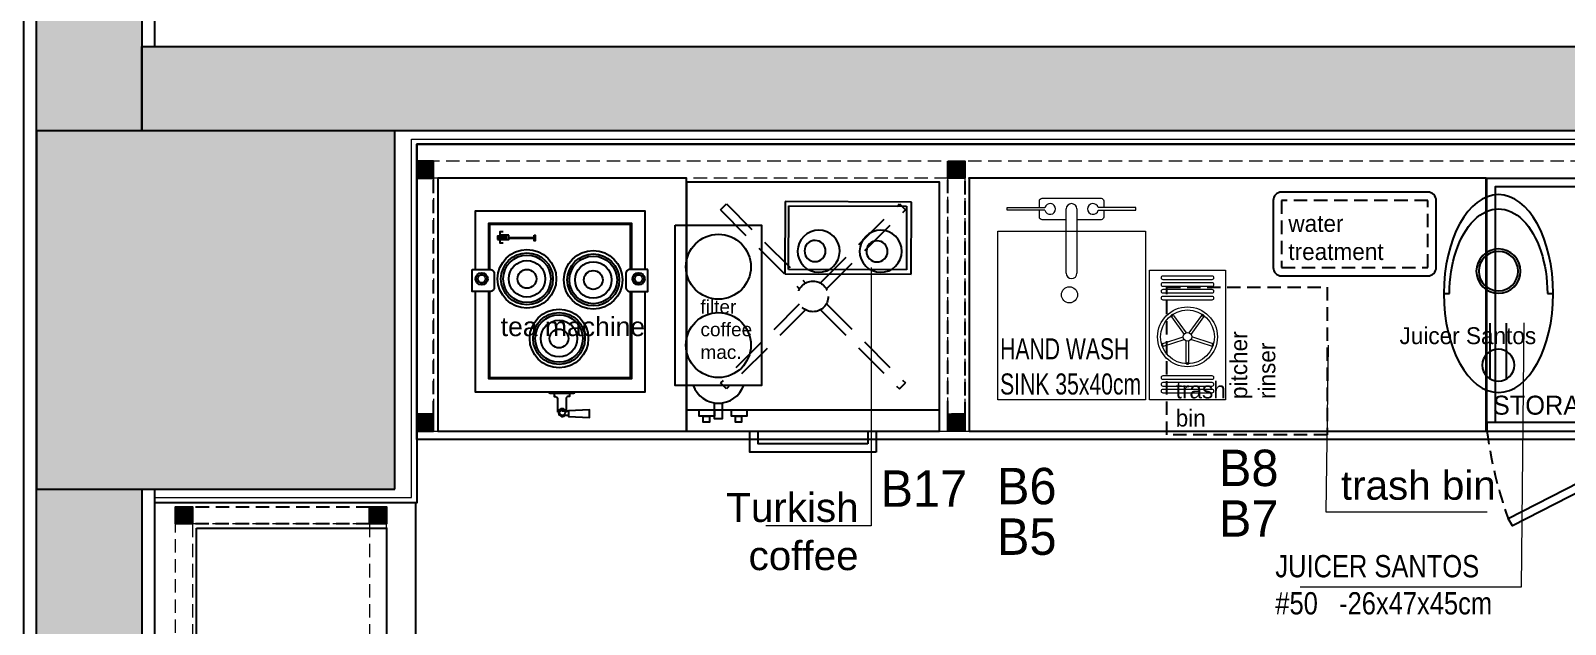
# Model space of a CAD drawing. Header units: millimetres. Extents: x 106699 to 122058, y 158555 to 162844.
# Drawn here: x 112306 to 112670, y 160537.7 to 160678.5 of the extents above; entities that cross this region are included whole.
import ezdxf
from ezdxf.enums import TextEntityAlignment as Align

# ---------------------------------------------------------------- set-up
doc = ezdxf.new("R2010")
doc.units = ezdxf.units.MM
for name, pattern in [('$0$4+1 daire_(K) TİP A - C BLOK$0$4+1 (K) 1$0$3+1 daire1$0$131121 243C_L00F00(plan)$0$HIDDEN2', [4.7625, 3.175, -1.5875]), ('1+1 TİP C$0$1+1 TİP C$0$A BLOK 2+1 TİP A$0$A BLOK 2+1 TİP A$0$A Blok TİP-6 (2+1)$0$HIDDEN', [9.525, 6.35, -3.175]), ('11-021_3000-BLOK_K_ZEMIN_KAT_STR$0$HIDDEN2', [4.7625, 3.175, -1.5875]), ('DASHED', [12.77794, 8.518627, -4.259313])]:
    doc.linetypes.add(name, pattern=pattern)
for name, color, linetype in [('0-HSL-WLL', 253, 'Continuous'), ('300_Z4_STR_F03$0$2-SPS-RCN', 2, 'Continuous'), ('I-Eqpm-Move-N', 2, 'Continuous'), ('I-Powr-Wall-N', 2, 'Continuous'), ('S2000-002 Çizgi', 7, 'Continuous')]:
    doc.layers.add(name, color=color, linetype=linetype)
for name, color, linetype, lineweight in [('300_Z4_STR_F03$0$AUDIT_D_220920114151-103', 251, 'Continuous', 5), ('AIT-KITCHEN EQUIPMENT', 4, 'Continuous', 0), ('no3_alçıpan kesit', 210, 'Continuous', 20), ('no3_yazı tefriş', 152, 'Continuous', 0)]:
    doc.layers.add(name, color=color, linetype=linetype, lineweight=lineweight)
doc.layers.add('area', color=200, linetype='Continuous', plot=False)
doc.styles.add('2.5MM', font='simplex.shx', dxfattribs={"width": 0.75, "height": 2.5})
doc.styles.get("Standard").update_dxf_attribs({"font": 'arial.ttf'})
doc.styles.add('TAKSİM', font='GOTHIC.TTF', dxfattribs={"height": 20})

# ---------------------------------------------------------------- blocks, each defined once
blk = doc.blocks.new('COLUMN')
at = {"layer": '300_Z4_STR_F03$0$AUDIT_D_220920114151-103', "true_color": 0x303030}
h = blk.add_hatch(color=250, dxfattribs=at)
h.dxf.hatch_style = 1
h.paths.add_polyline_path([(104767.62, 177818.4), (104852.62, 177818.4), (104852.62, 177903.41), (104767.62, 177903.41)])
h.paths.add_polyline_path([(104052.62, 177903.41), (104052.62, 177818.41), (103967.62, 177818.41), (103967.62, 177903.41)])
edge = h.paths.add_edge_path()
edge.add_line((104052.62, 177498.41), (104052.62, 177438.41))
h.paths.add_polyline_path([(103967.62, 177498.41), (104052.62, 177498.41), (104052.62, 177438.41), (103967.62, 177438.41)])
h.paths.add_polyline_path([(104852.62, 177438.41), (104767.62, 177438.41), (104767.62, 177498.41), (104852.62, 177498.41)])
h.paths.add_polyline_path([(104852.62, 177018.41), (104767.62, 177018.41), (104767.62, 177103.41), (104852.62, 177103.41)])
h.paths.add_polyline_path([(103967.62, 176233.41), (103967.62, 176318.41), (104052.62, 176318.41), (104052.62, 176233.41)])
h.paths.add_polyline_path([(103967.62, 177103.41), (104052.62, 177103.41), (104052.62, 177018.41), (103967.62, 177018.41)])
at = {"layer": '300_Z4_STR_F03$0$2-SPS-RCN'}
blk.add_lwpolyline([(104767.62, 177818.4), (104852.62, 177818.4), (104852.62, 177903.41), (104767.62, 177903.41)], close=True, dxfattribs=at)
blk = doc.blocks.new('turkkahve-flat-1')
for p, q in [((0, 0), (0, 29.95)), ((0, 29.95), (17.09, 29.95)), ((17.09, 29.95), (17.09, 0)), ((16.08, 29.1), (1, 29.1)), ((1, 29.1), (1, 1.14)), ((16.08, 1.14), (16.08, 29.1)), ((17.09, 0), (0, 0)), ((1, 1.14), (16.08, 1.14))]:
    blk.add_line(p, q)
for centre, major_axis in [((11.73, 21.97), (1.91, 4.62)), ((11.69, 22.83), (0.96, 2.31)), ((11.69, 7.26), (1.91, 4.62)), ((11.73, 8.13), (0.96, 2.31))]:
    blk.add_ellipse(centre, major_axis=major_axis, ratio=1)
blk = doc.blocks.new('*U225')
at = {"layer": 'I-Eqpm-Move-N', "color": 1}
for p, q in [((346.1, 358.2), (359.8, 358.2)), ((592.3, 358.2), (606.1, 358.2))]:
    blk.add_line(p, q, dxfattribs=at)
at = {"layer": 'I-Eqpm-Move-N', "color": 254}
for radius in [52.7, 46.8]:
    blk.add_circle((476.1, 304.9), radius, dxfattribs=at)
at = {"layer": 'I-Eqpm-Move-N', "color": 1}
blk.add_ellipse((476.1, 358.2), major_axis=(0, 235), ratio=0.553191, dxfattribs=at)
blk.add_ellipse((476.1, 358.2), major_axis=(0, 201.1), ratio=0.578275, start_param=1.570796, end_param=4.712389, dxfattribs=at)
at = {"layer": 'I-Powr-Wall-N'}
for p, q in [((456.7, 561.3), (456.7, 428.7)), ((494.8, 561.3), (494.8, 428.7))]:
    blk.add_line(p, q, dxfattribs=at)
blk.add_circle((475.7, 528.3), 38.1, dxfattribs=at)
blk = doc.blocks.new('A$C3DDB3116')
at = {"layer": 'S2000-002 Çizgi'}
blk.add_lwpolyline([(0, 45.94), (20.5, 45.94), (20.5, 7.94), (0, 7.94), (0, 45.94)], dxfattribs=at)
blk.add_lwpolyline([(9.32, 3.72), (11.18, 3.72), (11.18, 0), (9.32, 0)], close=True, dxfattribs=at)
for centre in [(10.25, 36.07), (10.25, 17.5)]:
    blk.add_circle(centre, 7.7, dxfattribs=at)
blk.add_arc((10.25, 10.08), 6.37, 199.6345, 340.3655, dxfattribs=at)
blk = doc.blocks.new('A$Ce0346f66')
blk.add_line((18.48, 5.77), (23.99, 5.77))
for points in [[(0.79, 35.13), (0.79, 49.03), (40.9, 49.03), (40.9, 35.13)], [(3.93, 35.13), (3.93, 46.14), (37.75, 46.14), (37.75, 35.13)], [(4.19, 35.13), (4.19, 45.88), (37.49, 45.88), (37.49, 35.13)], [(7.34, 44.04), (6.55, 44.04), (6.55, 41.42), (7.34, 41.42)], [(40.9, 29.9), (40.9, 6.03), (0.79, 6.03), (0.79, 29.9)], [(37.75, 29.9), (37.75, 9.18), (3.93, 9.18), (3.93, 29.9)], [(37.49, 29.9), (37.49, 9.44), (4.19, 9.44), (4.19, 29.9)], [(21.24, 1.57), (22.81, 1.57), (22.81, 0.52), (21.37, 0.52)]]:
    blk.add_lwpolyline(points)
for points in [[(6.03, 42.21), (6.55, 42.21), (6.55, 43), (6.03, 43)], [(8.65, 43.26), (6.55, 43.26), (6.55, 42.21), (8.65, 42.21)], [(14.68, 42.47), (8.65, 42.47), (8.65, 42.73), (14.68, 42.73)], [(14.68, 43.26), (14.94, 43.26), (14.94, 41.95), (14.68, 41.95)], [(22.81, 1.57), (22.81, 0.26), (27.79, 0), (27.79, 1.84)]]:
    blk.add_lwpolyline(points, close=True)
for points in [[(0, 35.13), (4.24, 35.13, -0.414214), (5.24, 34.13), (5.24, 30.9, -0.414214), (4.24, 29.9), (0, 29.9)], [(41.69, 35.13), (37.44, 35.13, 0.414214), (36.44, 34.13), (36.44, 30.9, 0.414214), (37.44, 29.9), (41.69, 29.9)]]:
    blk.add_lwpolyline(points, format="xyb", close=True)
for points in [[(19.4, 5.77), (19.4, 4.98), (19.79, 4.98, -0.19895), (20.07, 4.87, -0.261139), (20.19, 4.46), (20.19, 1.31)], [(23.07, 5.77), (23.07, 4.98), (22.68, 4.98, 0.19895), (22.4, 4.87, 0.261139), (22.28, 4.46), (22.28, 1.31)]]:
    blk.add_lwpolyline(points, format="xyb")
for centre, radius in [((12.98, 32.9), 6.95), ((12.98, 32.9), 6.16), ((12.98, 32.9), 5.64), ((12.98, 32.9), 4.33), ((28.71, 32.64), 6.95), ((28.71, 32.64), 6.16), ((28.71, 32.64), 5.64), ((28.71, 32.64), 4.33), ((2.23, 32.9), 1.44), ((2.23, 32.9), 0.918), ((12.98, 32.9), 2.23), ((28.71, 32.64), 2.23), ((39.46, 32.9), 1.44), ((39.46, 32.9), 0.918), ((20.58, 18.75), 6.95), ((20.58, 18.75), 6.16), ((20.58, 18.75), 5.64), ((20.58, 18.75), 4.33), ((20.58, 18.75), 2.23), ((21.37, 1.18), 0.655)]:
    blk.add_circle(centre, radius)
for centre, radius, start, end in [((5.37, 42.87), 1.44, 339.7632, 20.2313), ((5.64, 42.87), 1.44, 339.7632, 20.2313), ((5.9, 42.87), 1.44, 339.7632, 20.2313), ((6.16, 42.87), 1.44, 339.7632, 20.2313), ((6.42, 42.87), 1.44, 339.7632, 20.2313), ((6.69, 42.87), 1.44, 339.7632, 20.2313), ((0.66, 32.9), 0.393, 278.8184, 81.1861), ((0.92, 33.95), 0.393, 250.5352, 27.5144), ((2.23, 34.48), 0.393, 188.8152, 351.1848), ((3.28, 33.95), 0.393, 130.8082, 319.1952), ((3.8, 32.9), 0.393, 98.8139, 261.1816), ((37.88, 32.9), 0.393, 278.8184, 81.1861), ((38.41, 33.95), 0.393, 220.8048, 49.1918), ((39.46, 34.48), 0.393, 188.8152, 351.1848), ((40.77, 33.95), 0.393, 152.4856, 289.4648), ((41.03, 32.9), 0.393, 98.8139, 261.1816), ((0.92, 31.85), 0.393, 332.4856, 109.4648), ((2.23, 31.33), 0.393, 8.8152, 171.1848), ((3.28, 31.85), 0.393, 40.8048, 229.1918), ((38.41, 31.85), 0.393, 310.8082, 139.1952), ((39.46, 31.33), 0.393, 8.8152, 171.1848), ((40.77, 31.85), 0.393, 70.5352, 207.5144), ((18.48, 6.16), 0.393, 199.4808, 269.9945), ((23.99, 6.16), 0.393, 270.0055, 340.5192), ((21.37, 1.18), 0.918, 37.1908, 333.2837)]:
    blk.add_arc(centre, radius, start, end)
blk = doc.blocks.new('A$Ca5d0702d')
at = {"color": 254}
for centre, start, end in [((41.43, 19.85, 0), 36, 216), ((48.57, 19.85, 0), 324, 144), ((39.22, 13.06, 0), 108, 288), ((50.78, 13.06, 0), 252, 72), ((45, 8.86, 0), 180, 0)]:
    blk.add_arc(centre, 0.312, start, end, dxfattribs=at)
at = {"layer": 'AIT-KITCHEN EQUIPMENT'}
for p, q in [((16.23, 30.03, 0), (16.23, 45.27, 0)), ((18.77, 45.27, 0), (18.77, 30.03, 0)), ((41.18, 19.67, 0), (44.18, 15.53, 0)), ((41.68, 20.04, 0), (44.69, 15.9, 0)), ((48.32, 20.04, 0), (45.31, 15.9, 0)), ((48.82, 19.67, 0), (45.82, 15.53, 0)), ((39.13, 13.36, 0), (43.99, 14.94, 0)), ((50.87, 13.36, 0), (46.01, 14.94, 0)), ((39.32, 12.76, 0), (44.18, 14.34, 0)), ((44.69, 8.86, 0), (44.69, 13.98, 0)), ((45.31, 8.86, 0), (45.31, 13.98, 0)), ((50.68, 12.76, 0), (45.82, 14.34, 0))]:
    blk.add_line(p, q, dxfattribs=at)
at = {"layer": 'AIT-KITCHEN EQUIPMENT', "elevation": 0}
for points in [[(9.88, 45.59), (9.88, 47.17, -0.414214), (10.51, 47.81), (24.49, 47.81, -0.414214), (25.12, 47.17), (25.12, 45.59)], [(16.23, 42.73), (10.51, 42.73, -0.414214), (9.88, 43.36), (9.88, 44.95)], [(25.12, 44.95), (25.12, 43.36, -0.414214), (24.49, 42.73), (18.77, 42.73)]]:
    blk.add_lwpolyline(points, format="xyb", dxfattribs=at)
for points in [[(11.19, 44.95), (2.26, 44.95), (2.26, 45.59), (11.19, 45.59)], [(23.81, 44.95), (32.74, 44.95), (32.74, 45.59), (23.81, 45.59)]]:
    blk.add_lwpolyline(points, dxfattribs=at)
for points in [[(35, 0), (0, 0), (0, 40), (35, 40)], [(36, 30.75), (54, 30.75), (54, 0), (36, 0)]]:
    blk.add_lwpolyline(points, close=True, dxfattribs=at)
for points in [[(39.13, 28.56), (50.87, 28.56, 0.414214), (51.27, 28.96), (51.27, 28.96, 0.414214), (50.87, 29.36), (39.13, 29.36, 0.414214), (38.73, 28.96), (38.73, 28.96, 0.414214)], [(39.13, 26.95), (50.87, 26.95, 0.414214), (51.27, 27.35), (51.27, 27.35, 0.414214), (50.87, 27.76), (39.13, 27.76, 0.414214), (38.73, 27.35), (38.73, 27.35, 0.414214)], [(39.13, 25.35), (50.87, 25.35, 0.414214), (51.27, 25.75), (51.27, 25.75, 0.414214), (50.87, 26.15), (39.13, 26.15, 0.414214), (38.73, 25.75), (38.73, 25.75, 0.414214)], [(39.13, 23.74), (50.87, 23.74, 0.414214), (51.27, 24.15), (51.27, 24.15, 0.414214), (50.87, 24.55), (39.13, 24.55, 0.414214), (38.73, 24.15), (38.73, 24.15, 0.414214)], [(39.13, 4.89), (50.87, 4.89, 0.414214), (51.27, 5.29), (51.27, 5.29, 0.414214), (50.87, 5.69), (39.13, 5.69, 0.414214), (38.73, 5.29), (38.73, 5.29, 0.414214)], [(39.13, 3.28), (50.87, 3.28, 0.414214), (51.27, 3.68), (51.27, 3.68, 0.414214), (50.87, 4.09), (39.13, 4.09, 0.414214), (38.73, 3.68), (38.73, 3.68, 0.414214)], [(39.13, 1.68), (50.87, 1.68, 0.414214), (51.27, 2.08), (51.27, 2.08, 0.414214), (50.87, 2.48), (39.13, 2.48, 0.414214), (38.73, 2.08), (38.73, 2.08, 0.414214)]]:
    blk.add_lwpolyline(points, format="xyb", close=True, dxfattribs=at)
at = {"layer": 'AIT-KITCHEN EQUIPMENT'}
for centre, radius in [((17, 24.91, 0), 1.91), ((45, 14.94, 0), 7.1), ((45, 14.94, 0), 6.39), ((45, 14.94, 0), 1.01)]:
    blk.add_circle(centre, radius, dxfattribs=at)
for centre, start, end in [((12.42, 45.27, 0), 194.4775, 165.5225), ((17.5, 45.27, 0), 0, 180), ((22.58, 45.27, 0), 14.4775, 345.5225), ((17.5, 30.03, 0), 180, 0)]:
    blk.add_arc(centre, 1.27, start, end, dxfattribs=at)
at = {"layer": 'AIT-KITCHEN EQUIPMENT', "insert": (0.55, 14.6, 0), "char_height": 5, "attachment_point": 1, "style": '2.5MM'}
blk.add_mtext_dynamic_manual_height_columns('{\\fManrope Light|b0|i0|c0|p2;HAND WASH\\PSINK 35x40\\fManrope Light|b0|i0|c162|p2;cm}', width=988.5136, gutter_width=12.5, heights=[0], dxfattribs=at)
at = {"layer": 'AIT-KITCHEN EQUIPMENT', "insert": (55.16, 0.2), "char_height": 4, "width": 9.2941, "attachment_point": 1, "rotation": 90}
blk.add_mtext('{\\fManrope Light|b0|i0|c162|p2;pitcher^Jrinser}', dxfattribs=at)
blk = doc.blocks.new('A$Cd388aafc')
at = {"color": 163, "true_color": 0x407dbf}
for points in [[(24.06, 24.5), (24.06, 82.5), (74, 82.5), (74, 24.5)], [(26.06, 24.5), (26.06, 80.5), (72, 80.5), (72, 24.5)], [(24.06, 22.5), (74, 22.5), (74, 24.5), (24.06, 24.5), (24.06, 22.5)], [(74, 22.5), (30.09, 0), (29.09, 1.73), (73, 24.23), (74, 22.5)]]:
    blk.add_lwpolyline(points, dxfattribs=at)
at = {"color": 163, "linetype": '1+1 TİP C$0$1+1 TİP C$0$A BLOK 2+1 TİP A$0$A BLOK 2+1 TİP A$0$A Blok TİP-6 (2+1)$0$HIDDEN', "ltscale": 0.5, "true_color": 0x407dbf}
blk.add_arc((122.63, 35.38), 99.41, 187.4421, 199.7817, dxfattribs=at)
at = {"color": 163, "true_color": 0x407dbf, "insert": (0, 30.88, 0), "char_height": 4.5, "width": 80.2718, "attachment_point": 1}
blk.add_mtext('\\A1;\\pi25.45733;{\\fManrope Light|b0|i0|c0|p2;STORAGE}', dxfattribs=at)
blk = doc.blocks.new('A$C521B02A0')
at = {"layer": 'S2000-002 Çizgi'}
blk.add_line((6.65, 10), (10.64, 10), dxfattribs=at)
for points in [[(0, 64), (0, 10), (60, 10), (60, 64)], [(0, 64), (0, 5), (60, 5), (60, 64)], [(3, 10), (6.65, 10), (6.65, 8.54), (3, 8.54)], [(3.97, 8.54), (5.43, 8.54), (5.43, 7.08), (3.97, 7.08)], [(10.64, 10), (14.29, 10), (14.29, 8.54), (10.64, 8.54)], [(11.61, 8.54), (13.07, 8.54), (13.07, 7.08), (11.61, 7.08)], [(45, 0), (15, 0), (15, 5), (45, 5)], [(43, 2), (17, 2), (17, 5), (43, 5)]]:
    blk.add_lwpolyline(points, close=True, dxfattribs=at)
at = {"layer": 'S2000-002 Çizgi', "linetype": 'DASHED'}
for points in [[(8.08, 57.42), (9.49, 58.84)], [(9.49, 58.84), (28.24, 40.09)], [(31.86, 40.19), (50.51, 58.84)], [(50.51, 58.84), (51.92, 57.42)], [(8.08, 57.42), (26.83, 38.67)], [(33.27, 38.77), (51.92, 57.42)], [(26.73, 35.06), (8.08, 16.41)], [(28.14, 33.64), (9.49, 15)], [(31.76, 33.74), (50.51, 15)], [(33.17, 35.16), (51.92, 16.41)], [(9.49, 15), (8.08, 16.41)], [(50.51, 15), (51.92, 16.41)]]:
    blk.add_lwpolyline(points, dxfattribs=at)
blk.add_circle((30, 36.92), 3.63, dxfattribs=at)

msp = doc.modelspace()

# ---------------------------------------------------------------- hatches: boundary and pattern name
h = msp.add_hatch(color=4)
h.dxf.hatch_style = 1
h.paths.add_polyline_path([(112401.57, 160643.58), (112397.57, 160643.58), (112397.57, 160647.58), (112401.57, 160647.58)])
h = msp.add_hatch(color=4)
h.dxf.hatch_style = 1
h.paths.add_polyline_path([(112523.58, 160643.58), (112527.58, 160643.58), (112527.58, 160647.58), (112523.58, 160647.58)])
h = msp.add_hatch(color=4)
h.dxf.hatch_style = 1
h.paths.add_polyline_path([(112401.57, 160583.58), (112397.57, 160583.58), (112397.57, 160587.58), (112401.57, 160587.58)])
h = msp.add_hatch(color=4)
h.dxf.hatch_style = 1
h.paths.add_polyline_path([(112523.58, 160583.58), (112527.58, 160583.58), (112527.58, 160587.58), (112523.58, 160587.58)])
h = msp.add_hatch(color=4)
h.dxf.hatch_style = 1
h.paths.add_polyline_path([(112344.37, 160561.58), (112344.37, 160565.58), (112340.37, 160565.58), (112340.37, 160561.58)])
h = msp.add_hatch(color=4)
h.dxf.hatch_style = 1
h.paths.add_polyline_path([(112390.37, 160561.58), (112390.37, 160565.58), (112386.37, 160565.58), (112386.37, 160561.58)])
at = {"layer": '0-HSL-WLL', "true_color": 0x7a7a7a}
h = msp.add_hatch(color=8, dxfattribs=at)
h.dxf.hatch_style = 1
h.paths.add_polyline_path([(112332.37, 160910.9), (112307.37, 160910.9), (112307.37, 160654.78), (112332.36, 160654.78), (112332.36, 160674.78), (112332.36, 160674.78), (112332.36, 160654.78), (113585.75, 160654.78), (113585.75, 160127.9), (113949.1, 160127.9), (113949.1, 160147.9), (113605.75, 160147.9), (113605.75, 160674.78), (112332.36, 160674.78), (112332.36, 160654.82), (112332.36, 160654.78), (112332.36, 160674.78)])
h.paths.add_polyline_path([(112332.37, 160569.78), (112307.37, 160569.78), (112307.37, 160351.53), (112307.37, 160281.65), (112332.37, 160281.65)], flags=17)
h.paths.add_polyline_path([(113892.37, 159769.78), (113892.37, 159789.78), (113192.37, 159789.78), (113192.37, 159769.78)])
h.paths.add_polyline_path([(112772.37, 159789.78), (112772.37, 159769.78), (113107.37, 159769.78), (113107.37, 159789.78)])
h.paths.add_polyline_path([(112712.37, 159769.78), (112712.37, 159789.78), (112392.37, 159789.78), (112392.37, 159769.78)])

# ---------------------------------------------------------------- linework, layer by layer
at = {"color": 4, "linetype": '$0$4+1 daire_(K) TİP A - C BLOK$0$4+1 (K) 1$0$3+1 daire1$0$131121 243C_L00F00(plan)$0$HIDDEN2'}
for points in [[(112401.57, 160647.58), (112397.57, 160647.58), (112397.57, 160587.58), (112401.57, 160587.58)], [(112523.58, 160647.58), (112527.58, 160647.58), (112527.58, 160587.58), (112523.58, 160587.58)], [(112340.37, 160561.58), (112340.37, 160565.58), (112386.37, 160565.58), (112386.37, 160561.58)]]:
    msp.add_lwpolyline(points, close=True, dxfattribs=at)
at = {"color": 4}
for points in [[(112401.57, 160647.58), (112397.57, 160647.58), (112397.57, 160643.58), (112401.57, 160643.58)], [(112523.58, 160647.58), (112527.58, 160647.58), (112527.58, 160643.58), (112523.58, 160643.58)], [(112401.57, 160587.58), (112397.57, 160587.58), (112397.57, 160583.58), (112401.57, 160583.58)], [(112523.58, 160587.58), (112527.58, 160587.58), (112527.58, 160583.58), (112523.58, 160583.58)], [(112340.37, 160561.58), (112340.37, 160565.58), (112344.37, 160565.58), (112344.37, 160561.58)], [(112386.37, 160561.58), (112386.37, 160565.58), (112390.37, 160565.58), (112390.37, 160561.58)]]:
    msp.add_lwpolyline(points, close=True, dxfattribs=at)
at = {"color": 163, "true_color": 0x407dbf, "elevation": 0}
msp.add_lwpolyline([(112602.73, 160620.38), (112637.39, 160620.38, 0.414214), (112639.39, 160622.38), (112639.39, 160638.23, 0.414214), (112637.39, 160640.23), (112602.73, 160640.23, 0.414214), (112600.73, 160638.23), (112600.73, 160622.38, 0.414214)], format="xyb", close=True, dxfattribs=at)
at = {"color": 163, "linetype": '$0$4+1 daire_(K) TİP A - C BLOK$0$4+1 (K) 1$0$3+1 daire1$0$131121 243C_L00F00(plan)$0$HIDDEN2', "true_color": 0x407dbf, "elevation": 0}
for points in [[(112602.73, 160622.38), (112637.39, 160622.38), (112637.39, 160638.23), (112602.73, 160638.23)], [(112613.53, 160582.68), (112575.53, 160582.68), (112575.53, 160617.68), (112613.53, 160617.68)]]:
    msp.add_lwpolyline(points, close=True, dxfattribs=at)
at = {"layer": '300_Z4_STR_F03$0$2-SPS-RCN'}
for points in [[(112335.37, 160569.78), (112335.37, 160278.65), (112304.37, 160278.65), (112304.37, 160351.53), (112304.37, 160913.9), (112335.37, 160913.9), (112335.37, 160674.78)], [(112332.37, 160569.78), (112332.37, 160281.65), (112307.37, 160281.65), (112307.37, 160351.53), (112307.37, 160910.9), (112332.37, 160910.9), (112332.36, 160654.82)], [(112332.36, 160654.78), (112332.36, 160674.78), (113605.75, 160674.78), (113605.75, 160147.9), (113949.1, 160147.9), (113949.1, 160127.9), (113585.75, 160127.9), (113585.75, 160654.78), (112332.36, 160654.78)]]:
    msp.add_lwpolyline(points, dxfattribs=at)
at = {"layer": 'AIT-KITCHEN EQUIPMENT', "linetype": '11-021_3000-BLOK_K_ZEMIN_KAT_STR$0$HIDDEN2'}
for p, q in [((112702.98, 160647.58), (112401.57, 160647.58)), ((112386.37, 160561.58), (112386.37, 160455.6))]:
    msp.add_line(p, q, dxfattribs=at)
for points in [[(112401.57, 160583.58), (112523.58, 160583.58), (112523.58, 160643.58), (112401.57, 160643.58)], [(112527.58, 160583.58), (112702.98, 160583.58), (112702.98, 160643.58), (112527.58, 160643.58)], [(112340.37, 160478.58), (112340.37, 160565.58), (112390.37, 160565.58), (112390.37, 160478.58)], [(112390.37, 160482.58), (112390.37, 160561.58), (112344.37, 160561.58), (112344.37, 160482.58)]]:
    msp.add_lwpolyline(points, close=True, dxfattribs=at)
at = {"layer": 'area'}
msp.add_lwpolyline([(113255.57, 159994.18), (113255.57, 160441.58), (113185.57, 160441.58), (113185.57, 160566.58), (113101.57, 160566.58), (113101.57, 160651.58), (112775.57, 160651.58), (112775.57, 160566.58), (112706.98, 160566.58), (112706.98, 160651.58), (112397.57, 160651.58), (112397.57, 160566.58), (112335.37, 160566.58), (112335.37, 160371.6), (112990.37, 160371.58), (112990.37, 159857.99), (113000.37, 159857.98), (113000.37, 159792.98), (113104.17, 159792.98), (113104.17, 159857.98), (113185.57, 159857.97), (113185.57, 159982.58), (113255.57, 159982.58)], dxfattribs=at)
at = {"layer": 'no3_alçıpan kesit'}
for points in [[(112335.37, 160567.78), (112396.37, 160567.78), (112396.37, 160652.78), (112708.18, 160652.78), (112708.18, 160567.78), (112774.37, 160567.78), (112774.37, 160652.78), (113102.77, 160652.78), (113102.77, 160567.78), (113186.77, 160567.78)], [(112335.37, 160566.58), (112397.57, 160566.58), (112397.57, 160651.58), (112706.98, 160651.58), (112706.98, 160566.58), (112775.57, 160566.58), (112775.57, 160651.58), (113101.57, 160651.58), (113101.57, 160566.58), (113185.57, 160566.58)]]:
    msp.add_lwpolyline(points, dxfattribs=at)
at = {"layer": 'no3_yazı tefriş', "elevation": 0}
msp.add_lwpolyline([(112505.36, 160622.38), (112505.36, 160561.13), (112480.4, 160561.13)], dxfattribs=at)
at = {"layer": 'no3_yazı tefriş'}
for points in [[(112660.17, 160609.25), (112659.57, 160546.52), (112607.13, 160546.52)], [(112613.8, 160603.98), (112613.21, 160564.43), (112651.48, 160564.43)]]:
    msp.add_lwpolyline(points, dxfattribs=at)
at = {"layer": 'S2000-002 Çizgi'}
msp.add_lwpolyline([(112702.98, 160581.58), (112397.57, 160581.58), (112397.57, 160651.58), (112703.08, 160651.58)], dxfattribs=at)
for points in [[(112402.57, 160583.58), (112461.57, 160583.58), (112461.57, 160643.58), (112402.57, 160643.58)], [(112528.58, 160583.58), (112651.23, 160583.58), (112651.23, 160643.58), (112528.58, 160643.58)], [(112397.37, 160455.6), (112397.37, 160566.58), (112335.37, 160566.58), (112335.37, 160455.6)], [(112345.37, 160560.58), (112390.37, 160560.58), (112390.37, 160483.58), (112345.37, 160483.58)]]:
    msp.add_lwpolyline(points, close=True, dxfattribs=at)

# ---------------------------------------------------------------- block references
at = {"rotation": 90}
msp.add_blockref('COLUMN', (290210.78, 55802.16), dxfattribs=at)
msp.add_blockref('A$Ce0346f66', (112410.74, 160586.77, 0))
at = {"extrusion": (-4.81981e-07, -4.54741e-07, -1), "zscale": -1, "rotation": 270.1658732436728}
msp.add_blockref('turkkahve-flat-1', (-112514.92, 160637.89, -0.13), dxfattribs=at)
at = {"layer": 'I-Eqpm-Move-N', "color": 6, "xscale": -0.09982223301376816, "yscale": 0.09982223301376818, "zscale": 0.09982223301376816, "rotation": 180}
msp.add_blockref('*U225', (112606.64, 160651.93), dxfattribs=at)
at = {"layer": 'S2000-002 Çizgi'}
for name, p in [('A$Cd388aafc', (112627.38, 160561.08)), ('A$C521B02A0', (112461.57, 160578.58)), ('A$Ca5d0702d', (112535.4, 160590.97)), ('A$C3DDB3116', (112458.88, 160586.47))]:
    msp.add_blockref(name, p, dxfattribs=at)

# ---------------------------------------------------------------- texts
at = {"style": 'TAKSİM'}
for s, p in [('B8', (112594.92, 160570.52)), ('B17', (112517.87, 160565.61)), ('B6', (112542.27, 160566.21)), ('B7', (112594.92, 160558.53)), ('B5', (112542.27, 160554.22))]:
    msp.add_text(s, height=8.64, dxfattribs=at).set_placement(p, align=Align.CENTER)
at = {"color": 163, "true_color": 0x407dbf, "char_height": 4, "width": 76.8983, "attachment_point": 1}
for s, insert in [('{\\fManrope Light|b0|i0|c0|p2;water\\fManrope Light|b0|i0|c162|p2;^J\\fManrope Light|b0|i0|c0|p2;treatment }', (112604.33, 160634.8, 0.01)), ('{\\fManrope Light|b0|i0|c162|p2;trash ^Jbin}', (112577.6, 160595.32, 0))]:
    msp.add_mtext(s, dxfattribs=dict(at, insert=insert))
at = {"layer": 'no3_yazı tefriş'}
for s, insert, char_height, width, attachment_point in [('{\\W1;filter\\Pcoffee\\Pmac.}', (112464.88, 160614.65, 0), 3.223, 4.215, 1), ('\\A1;tea machine', (112417.5, 160610.59, 0), 4.5, 80.2718, 1), ('trash bin', (112653.52, 160574.14, 0.68), 6.856, 105.0719, 3), ('Turkish\\Pcoffee', (112502.38, 160568.88), 6.856, 105.0719, 3)]:
    msp.add_mtext(s, dxfattribs=dict(at, insert=insert, char_height=char_height, width=width, attachment_point=attachment_point))
at = {"layer": 'no3_yazı tefriş', "insert": (112601.24, 160562.96, -0.02), "char_height": 5.2762, "attachment_point": 1}
msp.add_mtext_dynamic_manual_height_columns('{\\fArial Narrow|b0|i0|c0|p34;\\PJUICER SANTOS\\P#50   -26x47x45cm}', width=988.5136, gutter_width=12.5, heights=[0], dxfattribs=at)
at = {"layer": 'S2000-002 Çizgi', "color": 8, "true_color": 0x7a7a7a, "insert": (112630.7, 160604.13, -0.03), "char_height": 4, "attachment_point": 7}
msp.add_mtext_dynamic_manual_height_columns('{\\fManrope Light|b0|i0|c0|p2;\\PJuicer Santos}', width=988.5136, gutter_width=12.5, heights=[0], dxfattribs=at)

doc.saveas('drawing.dxf')
